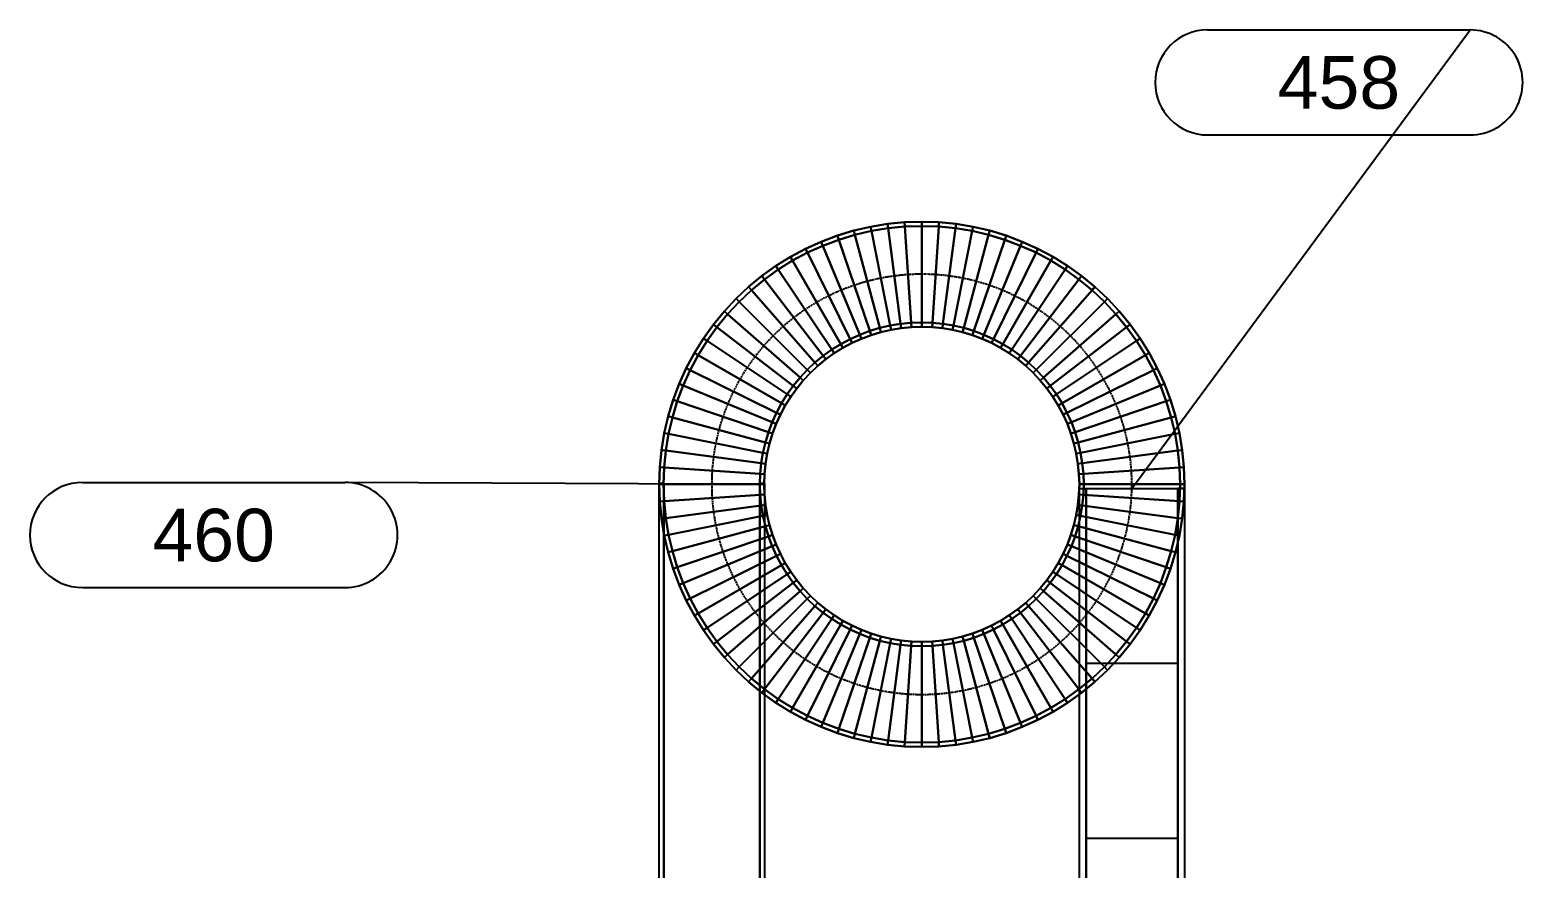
# Model space of a CAD drawing. Header units: inches. Extents: x -21257 to 11444, y 0 to 8704.
# Drawn here: x 986.1 to 1327.7, y 5463 to 5654.5 of the extents above; entities that cross this region are included whole.
import ezdxf
from ezdxf.enums import TextEntityAlignment as Align

# ---------------------------------------------------------------- set-up
doc = ezdxf.new("R2010")
doc.units = ezdxf.units.IN
doc.header["$MEASUREMENT"] = 0
doc.linetypes.add('CENTER', pattern=[0.53, 0.3, -0.1, 0.03, -0.1])
for name, color, linetype in [('400-CONV-LAYOUT', 1, 'Continuous'), ('400-CONV-NUMBERS', 1, 'Continuous'), ('HYATTACHMENT', 6, 'Continuous'), ('HYCENTERLINES', 1, 'CENTER'), ('HYFRAMES', 7, 'Continuous'), ('HYSURFACE', 7, 'Continuous')]:
    doc.layers.add(name, color=color, linetype=linetype)
doc.styles.get("Standard").update_dxf_attribs({"font": 'helvl.shx'})

# ---------------------------------------------------------------- blocks, each defined once
blk = doc.blocks.new('DCBLOCK')
at = {"linetype": 'Continuous'}
for p, q in [((-0.625, 0), (0, 0)), ((-0.625, -0.25), (0, -0.25))]:
    blk.add_line(p, q, dxfattribs=at)
for centre, start, end in [((-0.625, -0.125), 90, 269.9999), ((0, -0.125), 269.9999, 90)]:
    blk.add_arc(centre, 0.125, start, end)
blk.add_attdef('FORTNAITEM', text='', height=0.125).set_placement((-0.3125, -0.125), align=Align.MIDDLE_CENTER)
at = {"flags": 1}
blk.add_attdef('SERIALNUM', (-0.625, -0.3437), '', height=0.125, dxfattribs=at)
blk = doc.blocks.new('*U29')
at = {"layer": 'HYATTACHMENT'}
for p, q in [((59, 48, -10.5), (37, 48, -10.5)), ((0, 11), (0, -11))]:
    blk.add_line(p, q, dxfattribs=at)
at = {"layer": 'HYCENTERLINES', "color": 0}
for centre, start, end in [((0, 48, -10.5), 356.25, 0), ((0, 48, -10.06), 352.5, 356.25), ((0, 48, -9.62), 348.75, 352.5), ((0, 48, -9.19), 345, 348.75), ((0, 48, -8.75), 341.25, 345), ((0, 48, -8.31), 337.5, 341.25), ((0, 48, -7.88), 333.75, 337.5), ((0, 48, -7), 326.25, 330), ((0, 48, -7.44), 330, 333.75), ((0, 48, -6.56), 322.5, 326.25), ((0, 48, -6.12), 318.75, 322.5), ((0, 48, -5.25), 311.25, 315), ((0, 48, -5.69), 315, 318.75), ((0, 48, -4.81), 307.5, 311.25), ((0, 48, -3.94), 300, 303.75), ((0, 48, -4.38), 303.75, 307.5), ((0, 48, -2.62), 288.75, 292.5), ((0, 48, -3.06), 292.5, 296.25), ((0, 48, -3.5), 296.25, 300), ((0, 48, -0.44), 270, 273.75), ((0, 48, -0.88), 273.75, 277.5), ((0, 48, -1.31), 277.5, 281.25), ((0, 48, -1.75), 281.25, 285), ((0, 48, -2.19), 285, 288.75)]:
    blk.add_arc(centre, 48, start, end, dxfattribs=at)
at = {"layer": 'HYFRAMES', "color": 0}
mesh = blk.add_polyface(dxfattribs=at)
corners = [(0, 12, -0.31), (2.35, 12.08, -0.75), (4.7, 12.31, -1.19), (7.02, 12.69, -1.62), (9.32, 13.23, -2.06), (11.57, 13.91, -2.5), (13.78, 14.74, -2.94), (15.92, 15.71, -3.38), (18, 16.82, -3.81), (20, 18.07, -4.25), (21.92, 19.44, -4.69), (23.74, 20.93, -5.12), (25.46, 22.54, -5.56), (27.07, 24.26, -6), (28.56, 26.08, -6.44), (29.93, 28, -6.88), (31.18, 30, -7.31), (32.29, 32.08, -7.75), (33.26, 34.22, -8.19), (34.09, 36.43, -8.62), (34.77, 38.68, -9.06), (35.31, 40.98, -9.5), (35.69, 43.3, -9.94), (35.92, 45.65, -10.38), (36, 48, -10.81), (0, 11, -0.31), (2.42, 11.08, -0.75), (4.83, 11.32, -1.19), (7.22, 11.71, -1.62), (9.58, 12.26, -2.06), (11.89, 12.96, -2.5), (14.16, 13.82, -2.94), (16.36, 14.82, -3.38), (18.5, 15.96, -3.81), (20.56, 17.24, -4.25), (22.52, 18.65, -4.69), (24.4, 20.18, -5.12), (26.16, 21.84, -5.56), (27.82, 23.6, -6), (29.35, 25.48, -6.44), (30.76, 27.44, -6.88), (32.04, 29.5, -7.31), (33.18, 31.64, -7.75), (34.18, 33.84, -8.19), (35.04, 36.11, -8.62), (35.74, 38.42, -9.06), (36.29, 40.78, -9.5), (36.68, 43.17, -9.94), (36.92, 45.58, -10.38), (37, 48, -10.81), (0, 11, -2.81), (2.42, 11.08, -3.25), (4.83, 11.32, -3.69), (7.22, 11.71, -4.12), (9.58, 12.26, -4.56), (11.89, 12.96, -5), (14.16, 13.82, -5.44), (16.36, 14.82, -5.88), (18.5, 15.96, -6.31), (20.56, 17.24, -6.75), (22.52, 18.65, -7.19), (24.4, 20.18, -7.62), (26.16, 21.84, -8.06), (27.82, 23.6, -8.5), (29.35, 25.48, -8.94), (30.76, 27.44, -9.38), (32.04, 29.5, -9.81), (33.18, 31.64, -10.25), (34.18, 33.84, -10.69), (35.04, 36.11, -11.12), (35.74, 38.42, -11.56), (36.29, 40.78, -12), (36.68, 43.17, -12.44), (36.92, 45.58, -12.88), (37, 48, -13.31), (0, 12, -2.81), (2.35, 12.08, -3.25), (4.7, 12.31, -3.69), (7.02, 12.69, -4.12), (9.32, 13.23, -4.56), (11.57, 13.91, -5), (13.78, 14.74, -5.44), (15.92, 15.71, -5.88), (18, 16.82, -6.31), (20, 18.07, -6.75), (21.92, 19.44, -7.19), (23.74, 20.93, -7.62), (25.46, 22.54, -8.06), (27.07, 24.26, -8.5), (28.56, 26.08, -8.94), (29.93, 28, -9.38), (31.18, 30, -9.81), (32.29, 32.08, -10.25), (33.26, 34.22, -10.69), (34.09, 36.43, -11.12), (34.77, 38.68, -11.56), (35.31, 40.98, -12), (35.69, 43.3, -12.44), (35.92, 45.65, -12.88), (36, 48, -13.31)]
mesh.append_faces([[corners[k] for k in face] for face in [(73, 98, 99, 74), (48, 73, 74, 49), (23, 48, 49, 24)]], dxfattribs={"vtx0": -1, "color": 0})
mesh.append_faces([[corners[k] for k in face] for face in [(72, 97, 98, 73), (71, 96, 97, 72), (70, 95, 96, 71), (69, 94, 95, 70), (68, 93, 94, 69), (67, 92, 93, 68), (66, 91, 92, 67), (65, 90, 91, 66), (64, 89, 90, 65), (63, 88, 89, 64), (62, 87, 88, 63), (61, 86, 87, 62), (60, 85, 86, 61), (59, 84, 85, 60), (58, 83, 84, 59), (57, 82, 83, 58), (56, 81, 82, 57), (55, 80, 81, 56), (54, 79, 80, 55), (53, 78, 79, 54), (52, 77, 78, 53), (51, 76, 77, 52), (47, 72, 73, 48), (46, 71, 72, 47), (45, 70, 71, 46), (44, 69, 70, 45), (43, 68, 69, 44), (42, 67, 68, 43), (41, 66, 67, 42), (40, 65, 66, 41), (39, 64, 65, 40), (38, 63, 64, 39), (37, 62, 63, 38), (36, 61, 62, 37), (35, 60, 61, 36), (34, 59, 60, 35), (33, 58, 59, 34), (32, 57, 58, 33), (31, 56, 57, 32), (30, 55, 56, 31), (29, 54, 55, 30), (28, 53, 54, 29), (27, 52, 53, 28), (26, 51, 52, 27), (22, 47, 48, 23), (21, 46, 47, 22), (20, 45, 46, 21), (19, 44, 45, 20), (18, 43, 44, 19), (17, 42, 43, 18), (16, 41, 42, 17), (15, 40, 41, 16), (14, 39, 40, 15), (13, 38, 39, 14), (12, 37, 38, 13), (11, 36, 37, 12), (10, 35, 36, 11), (9, 34, 35, 10), (8, 33, 34, 9), (7, 32, 33, 8), (6, 31, 32, 7), (5, 30, 31, 6), (4, 29, 30, 5), (3, 28, 29, 4), (2, 27, 28, 3), (1, 26, 27, 2)]], dxfattribs={"vtx0": -1, "vtx2": -1, "color": 0})
mesh.append_faces([[corners[k] for k in face] for face in [(50, 75, 76, 51), (25, 50, 51, 26), (0, 25, 26, 1)]], dxfattribs={"vtx2": -1, "color": 0})
mesh = blk.add_polyface(dxfattribs=at)
corners = [(0, -12, -0.31), (3.92, -11.87, -0.75), (7.83, -11.49, -1.19), (11.71, -10.85, -1.62), (15.53, -9.96, -2.06), (19.29, -8.82, -2.5), (22.96, -7.43, -2.94), (26.54, -5.81, -3.38), (30, -3.96, -3.81), (33.33, -1.89, -4.25), (36.53, 0.4, -4.69), (39.56, 2.89, -5.12), (42.43, 5.57, -5.56), (45.11, 8.44, -6), (47.6, 11.47, -6.44), (49.89, 14.67, -6.88), (51.96, 18, -7.31), (53.81, 21.46, -7.75), (55.43, 25.04, -8.19), (56.82, 28.71, -8.62), (57.96, 32.47, -9.06), (58.85, 36.29, -9.5), (59.49, 40.17, -9.94), (59.87, 44.08, -10.38), (60, 48, -10.81), (0, -11, -0.31), (3.86, -10.87, -0.75), (7.7, -10.5, -1.19), (11.51, -9.87, -1.62), (15.27, -8.99, -2.06), (18.96, -7.87, -2.5), (22.58, -6.51, -2.94), (26.1, -4.92, -3.38), (29.5, -3.1, -3.81), (32.78, -1.06, -4.25), (35.92, 1.19, -4.69), (38.9, 3.64, -5.12), (41.72, 6.28, -5.56), (44.36, 9.1, -6), (46.81, 12.08, -6.44), (49.06, 15.22, -6.88), (51.1, 18.5, -7.31), (52.92, 21.9, -7.75), (54.51, 25.42, -8.19), (55.87, 29.04, -8.62), (56.99, 32.73, -9.06), (57.87, 36.49, -9.5), (58.5, 40.3, -9.94), (58.87, 44.14, -10.38), (59, 48, -10.81), (0, -11, -2.81), (3.86, -10.87, -3.25), (7.7, -10.5, -3.69), (11.51, -9.87, -4.12), (15.27, -8.99, -4.56), (18.96, -7.87, -5), (22.58, -6.51, -5.44), (26.1, -4.92, -5.88), (29.5, -3.1, -6.31), (32.78, -1.06, -6.75), (35.92, 1.19, -7.19), (38.9, 3.64, -7.62), (41.72, 6.28, -8.06), (44.36, 9.1, -8.5), (46.81, 12.08, -8.94), (49.06, 15.22, -9.38), (51.1, 18.5, -9.81), (52.92, 21.9, -10.25), (54.51, 25.42, -10.69), (55.87, 29.04, -11.12), (56.99, 32.73, -11.56), (57.87, 36.49, -12), (58.5, 40.3, -12.44), (58.87, 44.14, -12.88), (59, 48, -13.31), (0, -12, -2.81), (3.92, -11.87, -3.25), (7.83, -11.49, -3.69), (11.71, -10.85, -4.12), (15.53, -9.96, -4.56), (19.29, -8.82, -5), (22.96, -7.43, -5.44), (26.54, -5.81, -5.88), (30, -3.96, -6.31), (33.33, -1.89, -6.75), (36.53, 0.4, -7.19), (39.56, 2.89, -7.62), (42.43, 5.57, -8.06), (45.11, 8.44, -8.5), (47.6, 11.47, -8.94), (49.89, 14.67, -9.38), (51.96, 18, -9.81), (53.81, 21.46, -10.25), (55.43, 25.04, -10.69), (56.82, 28.71, -11.12), (57.96, 32.47, -11.56), (58.85, 36.29, -12), (59.49, 40.17, -12.44), (59.87, 44.08, -12.88), (60, 48, -13.31)]
mesh.append_faces([[corners[k] for k in face] for face in [(73, 98, 99, 74), (48, 73, 74, 49), (23, 48, 49, 24)]], dxfattribs={"vtx0": -1, "color": 0})
mesh.append_faces([[corners[k] for k in face] for face in [(72, 97, 98, 73), (71, 96, 97, 72), (70, 95, 96, 71), (69, 94, 95, 70), (68, 93, 94, 69), (67, 92, 93, 68), (66, 91, 92, 67), (65, 90, 91, 66), (64, 89, 90, 65), (63, 88, 89, 64), (62, 87, 88, 63), (61, 86, 87, 62), (60, 85, 86, 61), (59, 84, 85, 60), (58, 83, 84, 59), (57, 82, 83, 58), (56, 81, 82, 57), (55, 80, 81, 56), (54, 79, 80, 55), (53, 78, 79, 54), (52, 77, 78, 53), (51, 76, 77, 52), (47, 72, 73, 48), (46, 71, 72, 47), (45, 70, 71, 46), (44, 69, 70, 45), (43, 68, 69, 44), (42, 67, 68, 43), (41, 66, 67, 42), (40, 65, 66, 41), (39, 64, 65, 40), (38, 63, 64, 39), (37, 62, 63, 38), (36, 61, 62, 37), (35, 60, 61, 36), (34, 59, 60, 35), (33, 58, 59, 34), (32, 57, 58, 33), (31, 56, 57, 32), (30, 55, 56, 31), (29, 54, 55, 30), (28, 53, 54, 29), (27, 52, 53, 28), (26, 51, 52, 27), (22, 47, 48, 23), (21, 46, 47, 22), (20, 45, 46, 21), (19, 44, 45, 20), (18, 43, 44, 19), (17, 42, 43, 18), (16, 41, 42, 17), (15, 40, 41, 16), (14, 39, 40, 15), (13, 38, 39, 14), (12, 37, 38, 13), (11, 36, 37, 12), (10, 35, 36, 11), (9, 34, 35, 10), (8, 33, 34, 9), (7, 32, 33, 8), (6, 31, 32, 7), (5, 30, 31, 6), (4, 29, 30, 5), (3, 28, 29, 4), (2, 27, 28, 3), (1, 26, 27, 2)]], dxfattribs={"vtx0": -1, "vtx2": -1, "color": 0})
mesh.append_faces([[corners[k] for k in face] for face in [(50, 75, 76, 51), (25, 50, 51, 26), (0, 25, 26, 1)]], dxfattribs={"vtx2": -1, "color": 0})
at = {"layer": 'HYSURFACE', "color": 0}
mesh = blk.add_polyface(dxfattribs=at)
corners = [(0, 11), (2.42, 11.08, -0.44), (4.83, 11.32, -0.88), (7.22, 11.71, -1.31), (9.58, 12.26, -1.75), (11.89, 12.96, -2.19), (14.16, 13.82, -2.62), (16.36, 14.82, -3.06), (18.5, 15.96, -3.5), (20.56, 17.24, -3.94), (22.52, 18.65, -4.38), (24.4, 20.18, -4.81), (26.16, 21.84, -5.25), (27.82, 23.6, -5.69), (29.35, 25.48, -6.12), (30.76, 27.44, -6.56), (32.04, 29.5, -7), (33.18, 31.64, -7.44), (34.18, 33.84, -7.88), (35.04, 36.11, -8.31), (35.74, 38.42, -8.75), (36.29, 40.78, -9.19), (36.68, 43.17, -9.62), (36.92, 45.58, -10.06), (37, 48, -10.5), (0, -11), (3.86, -10.87, -0.44), (7.7, -10.5, -0.88), (11.51, -9.87, -1.31), (15.27, -8.99, -1.75), (18.96, -7.87, -2.19), (22.58, -6.51, -2.62), (26.1, -4.92, -3.06), (29.5, -3.1, -3.5), (32.78, -1.06, -3.94), (35.92, 1.19, -4.38), (38.9, 3.64, -4.81), (41.72, 6.28, -5.25), (44.36, 9.1, -5.69), (46.81, 12.08, -6.12), (49.06, 15.22, -6.56), (51.1, 18.5, -7), (52.92, 21.9, -7.44), (54.51, 25.42, -7.88), (55.87, 29.04, -8.31), (56.99, 32.73, -8.75), (57.87, 36.49, -9.19), (58.5, 40.3, -9.62), (58.87, 44.14, -10.06), (59, 48, -10.5)]
mesh.append_faces([[corners[k] for k in face] for face in [(23, 48, 49, 24), (22, 47, 48, 23), (21, 46, 47, 22), (20, 45, 46, 21), (19, 44, 45, 20), (18, 43, 44, 19), (17, 42, 43, 18), (16, 41, 42, 17), (15, 40, 41, 16), (14, 39, 40, 15), (13, 38, 39, 14), (12, 37, 38, 13), (11, 36, 37, 12), (10, 35, 36, 11), (9, 34, 35, 10), (8, 33, 34, 9), (7, 32, 33, 8), (6, 31, 32, 7), (5, 30, 31, 6), (4, 29, 30, 5), (3, 28, 29, 4), (2, 27, 28, 3), (1, 26, 27, 2), (0, 25, 26, 1)]], dxfattribs={"vtx0": -1, "vtx2": -1, "color": 0})
mesh = blk.add_polyface(dxfattribs=at)
corners = [(37, 48, -10.5), (37, 48, -12.44), (59, 48, -12.44), (59, 48, -10.5)]
mesh.append_faces([[corners[k] for k in face] for face in [(0, 1, 2, 3)]], dxfattribs={"vtx3": -1, "color": 0})
mesh = blk.add_polyface(dxfattribs=at)
corners = [(0, 11), (0, 11, -1.94), (0, -11, -1.94), (0, -11)]
mesh.append_faces([[corners[k] for k in face] for face in [(0, 1, 2, 3)]], dxfattribs={"vtx3": -1, "color": 0})
blk = doc.blocks.new('*U30')
at = {"layer": 'HYATTACHMENT'}
for p, q in [((59, 48, -10.5), (37, 48, -10.5)), ((0, 11), (0, -11))]:
    blk.add_line(p, q, dxfattribs=at)
at = {"layer": 'HYCENTERLINES', "color": 0}
for centre, start, end in [((0, 48, -10.5), 356.25, 0), ((0, 48, -10.06), 352.5, 356.25), ((0, 48, -9.62), 348.75, 352.5), ((0, 48, -9.19), 345, 348.75), ((0, 48, -8.75), 341.25, 345), ((0, 48, -8.31), 337.5, 341.25), ((0, 48, -7.88), 333.75, 337.5), ((0, 48, -7), 326.25, 330), ((0, 48, -7.44), 330, 333.75), ((0, 48, -6.56), 322.5, 326.25), ((0, 48, -6.12), 318.75, 322.5), ((0, 48, -5.25), 311.25, 315), ((0, 48, -5.69), 315, 318.75), ((0, 48, -4.81), 307.5, 311.25), ((0, 48, -3.94), 300, 303.75), ((0, 48, -4.38), 303.75, 307.5), ((0, 48, -2.62), 288.75, 292.5), ((0, 48, -3.06), 292.5, 296.25), ((0, 48, -3.5), 296.25, 300), ((0, 48, -0.44), 270, 273.75), ((0, 48, -0.88), 273.75, 277.5), ((0, 48, -1.31), 277.5, 281.25), ((0, 48, -1.75), 281.25, 285), ((0, 48, -2.19), 285, 288.75)]:
    blk.add_arc(centre, 48, start, end, dxfattribs=at)
at = {"layer": 'HYFRAMES', "color": 0}
mesh = blk.add_polyface(dxfattribs=at)
corners = [(0, 12, -0.31), (2.35, 12.08, -0.75), (4.7, 12.31, -1.19), (7.02, 12.69, -1.62), (9.32, 13.23, -2.06), (11.57, 13.91, -2.5), (13.78, 14.74, -2.94), (15.92, 15.71, -3.38), (18, 16.82, -3.81), (20, 18.07, -4.25), (21.92, 19.44, -4.69), (23.74, 20.93, -5.12), (25.46, 22.54, -5.56), (27.07, 24.26, -6), (28.56, 26.08, -6.44), (29.93, 28, -6.88), (31.18, 30, -7.31), (32.29, 32.08, -7.75), (33.26, 34.22, -8.19), (34.09, 36.43, -8.62), (34.77, 38.68, -9.06), (35.31, 40.98, -9.5), (35.69, 43.3, -9.94), (35.92, 45.65, -10.38), (36, 48, -10.81), (0, 11, -0.31), (2.42, 11.08, -0.75), (4.83, 11.32, -1.19), (7.22, 11.71, -1.62), (9.58, 12.26, -2.06), (11.89, 12.96, -2.5), (14.16, 13.82, -2.94), (16.36, 14.82, -3.38), (18.5, 15.96, -3.81), (20.56, 17.24, -4.25), (22.52, 18.65, -4.69), (24.4, 20.18, -5.12), (26.16, 21.84, -5.56), (27.82, 23.6, -6), (29.35, 25.48, -6.44), (30.76, 27.44, -6.88), (32.04, 29.5, -7.31), (33.18, 31.64, -7.75), (34.18, 33.84, -8.19), (35.04, 36.11, -8.62), (35.74, 38.42, -9.06), (36.29, 40.78, -9.5), (36.68, 43.17, -9.94), (36.92, 45.58, -10.38), (37, 48, -10.81), (0, 11, -2.81), (2.42, 11.08, -3.25), (4.83, 11.32, -3.69), (7.22, 11.71, -4.12), (9.58, 12.26, -4.56), (11.89, 12.96, -5), (14.16, 13.82, -5.44), (16.36, 14.82, -5.88), (18.5, 15.96, -6.31), (20.56, 17.24, -6.75), (22.52, 18.65, -7.19), (24.4, 20.18, -7.62), (26.16, 21.84, -8.06), (27.82, 23.6, -8.5), (29.35, 25.48, -8.94), (30.76, 27.44, -9.38), (32.04, 29.5, -9.81), (33.18, 31.64, -10.25), (34.18, 33.84, -10.69), (35.04, 36.11, -11.12), (35.74, 38.42, -11.56), (36.29, 40.78, -12), (36.68, 43.17, -12.44), (36.92, 45.58, -12.88), (37, 48, -13.31), (0, 12, -2.81), (2.35, 12.08, -3.25), (4.7, 12.31, -3.69), (7.02, 12.69, -4.12), (9.32, 13.23, -4.56), (11.57, 13.91, -5), (13.78, 14.74, -5.44), (15.92, 15.71, -5.88), (18, 16.82, -6.31), (20, 18.07, -6.75), (21.92, 19.44, -7.19), (23.74, 20.93, -7.62), (25.46, 22.54, -8.06), (27.07, 24.26, -8.5), (28.56, 26.08, -8.94), (29.93, 28, -9.38), (31.18, 30, -9.81), (32.29, 32.08, -10.25), (33.26, 34.22, -10.69), (34.09, 36.43, -11.12), (34.77, 38.68, -11.56), (35.31, 40.98, -12), (35.69, 43.3, -12.44), (35.92, 45.65, -12.88), (36, 48, -13.31)]
mesh.append_faces([[corners[k] for k in face] for face in [(73, 98, 99, 74), (48, 73, 74, 49), (23, 48, 49, 24)]], dxfattribs={"vtx0": -1, "color": 0})
mesh.append_faces([[corners[k] for k in face] for face in [(72, 97, 98, 73), (71, 96, 97, 72), (70, 95, 96, 71), (69, 94, 95, 70), (68, 93, 94, 69), (67, 92, 93, 68), (66, 91, 92, 67), (65, 90, 91, 66), (64, 89, 90, 65), (63, 88, 89, 64), (62, 87, 88, 63), (61, 86, 87, 62), (60, 85, 86, 61), (59, 84, 85, 60), (58, 83, 84, 59), (57, 82, 83, 58), (56, 81, 82, 57), (55, 80, 81, 56), (54, 79, 80, 55), (53, 78, 79, 54), (52, 77, 78, 53), (51, 76, 77, 52), (47, 72, 73, 48), (46, 71, 72, 47), (45, 70, 71, 46), (44, 69, 70, 45), (43, 68, 69, 44), (42, 67, 68, 43), (41, 66, 67, 42), (40, 65, 66, 41), (39, 64, 65, 40), (38, 63, 64, 39), (37, 62, 63, 38), (36, 61, 62, 37), (35, 60, 61, 36), (34, 59, 60, 35), (33, 58, 59, 34), (32, 57, 58, 33), (31, 56, 57, 32), (30, 55, 56, 31), (29, 54, 55, 30), (28, 53, 54, 29), (27, 52, 53, 28), (26, 51, 52, 27), (22, 47, 48, 23), (21, 46, 47, 22), (20, 45, 46, 21), (19, 44, 45, 20), (18, 43, 44, 19), (17, 42, 43, 18), (16, 41, 42, 17), (15, 40, 41, 16), (14, 39, 40, 15), (13, 38, 39, 14), (12, 37, 38, 13), (11, 36, 37, 12), (10, 35, 36, 11), (9, 34, 35, 10), (8, 33, 34, 9), (7, 32, 33, 8), (6, 31, 32, 7), (5, 30, 31, 6), (4, 29, 30, 5), (3, 28, 29, 4), (2, 27, 28, 3), (1, 26, 27, 2)]], dxfattribs={"vtx0": -1, "vtx2": -1, "color": 0})
mesh.append_faces([[corners[k] for k in face] for face in [(50, 75, 76, 51), (25, 50, 51, 26), (0, 25, 26, 1)]], dxfattribs={"vtx2": -1, "color": 0})
mesh = blk.add_polyface(dxfattribs=at)
corners = [(0, -12, -0.31), (3.92, -11.87, -0.75), (7.83, -11.49, -1.19), (11.71, -10.85, -1.62), (15.53, -9.96, -2.06), (19.29, -8.82, -2.5), (22.96, -7.43, -2.94), (26.54, -5.81, -3.38), (30, -3.96, -3.81), (33.33, -1.89, -4.25), (36.53, 0.4, -4.69), (39.56, 2.89, -5.12), (42.43, 5.57, -5.56), (45.11, 8.44, -6), (47.6, 11.47, -6.44), (49.89, 14.67, -6.88), (51.96, 18, -7.31), (53.81, 21.46, -7.75), (55.43, 25.04, -8.19), (56.82, 28.71, -8.62), (57.96, 32.47, -9.06), (58.85, 36.29, -9.5), (59.49, 40.17, -9.94), (59.87, 44.08, -10.38), (60, 48, -10.81), (0, -11, -0.31), (3.86, -10.87, -0.75), (7.7, -10.5, -1.19), (11.51, -9.87, -1.62), (15.27, -8.99, -2.06), (18.96, -7.87, -2.5), (22.58, -6.51, -2.94), (26.1, -4.92, -3.38), (29.5, -3.1, -3.81), (32.78, -1.06, -4.25), (35.92, 1.19, -4.69), (38.9, 3.64, -5.12), (41.72, 6.28, -5.56), (44.36, 9.1, -6), (46.81, 12.08, -6.44), (49.06, 15.22, -6.88), (51.1, 18.5, -7.31), (52.92, 21.9, -7.75), (54.51, 25.42, -8.19), (55.87, 29.04, -8.62), (56.99, 32.73, -9.06), (57.87, 36.49, -9.5), (58.5, 40.3, -9.94), (58.87, 44.14, -10.38), (59, 48, -10.81), (0, -11, -2.81), (3.86, -10.87, -3.25), (7.7, -10.5, -3.69), (11.51, -9.87, -4.12), (15.27, -8.99, -4.56), (18.96, -7.87, -5), (22.58, -6.51, -5.44), (26.1, -4.92, -5.88), (29.5, -3.1, -6.31), (32.78, -1.06, -6.75), (35.92, 1.19, -7.19), (38.9, 3.64, -7.62), (41.72, 6.28, -8.06), (44.36, 9.1, -8.5), (46.81, 12.08, -8.94), (49.06, 15.22, -9.38), (51.1, 18.5, -9.81), (52.92, 21.9, -10.25), (54.51, 25.42, -10.69), (55.87, 29.04, -11.12), (56.99, 32.73, -11.56), (57.87, 36.49, -12), (58.5, 40.3, -12.44), (58.87, 44.14, -12.88), (59, 48, -13.31), (0, -12, -2.81), (3.92, -11.87, -3.25), (7.83, -11.49, -3.69), (11.71, -10.85, -4.12), (15.53, -9.96, -4.56), (19.29, -8.82, -5), (22.96, -7.43, -5.44), (26.54, -5.81, -5.88), (30, -3.96, -6.31), (33.33, -1.89, -6.75), (36.53, 0.4, -7.19), (39.56, 2.89, -7.62), (42.43, 5.57, -8.06), (45.11, 8.44, -8.5), (47.6, 11.47, -8.94), (49.89, 14.67, -9.38), (51.96, 18, -9.81), (53.81, 21.46, -10.25), (55.43, 25.04, -10.69), (56.82, 28.71, -11.12), (57.96, 32.47, -11.56), (58.85, 36.29, -12), (59.49, 40.17, -12.44), (59.87, 44.08, -12.88), (60, 48, -13.31)]
mesh.append_faces([[corners[k] for k in face] for face in [(73, 98, 99, 74), (48, 73, 74, 49), (23, 48, 49, 24)]], dxfattribs={"vtx0": -1, "color": 0})
mesh.append_faces([[corners[k] for k in face] for face in [(72, 97, 98, 73), (71, 96, 97, 72), (70, 95, 96, 71), (69, 94, 95, 70), (68, 93, 94, 69), (67, 92, 93, 68), (66, 91, 92, 67), (65, 90, 91, 66), (64, 89, 90, 65), (63, 88, 89, 64), (62, 87, 88, 63), (61, 86, 87, 62), (60, 85, 86, 61), (59, 84, 85, 60), (58, 83, 84, 59), (57, 82, 83, 58), (56, 81, 82, 57), (55, 80, 81, 56), (54, 79, 80, 55), (53, 78, 79, 54), (52, 77, 78, 53), (51, 76, 77, 52), (47, 72, 73, 48), (46, 71, 72, 47), (45, 70, 71, 46), (44, 69, 70, 45), (43, 68, 69, 44), (42, 67, 68, 43), (41, 66, 67, 42), (40, 65, 66, 41), (39, 64, 65, 40), (38, 63, 64, 39), (37, 62, 63, 38), (36, 61, 62, 37), (35, 60, 61, 36), (34, 59, 60, 35), (33, 58, 59, 34), (32, 57, 58, 33), (31, 56, 57, 32), (30, 55, 56, 31), (29, 54, 55, 30), (28, 53, 54, 29), (27, 52, 53, 28), (26, 51, 52, 27), (22, 47, 48, 23), (21, 46, 47, 22), (20, 45, 46, 21), (19, 44, 45, 20), (18, 43, 44, 19), (17, 42, 43, 18), (16, 41, 42, 17), (15, 40, 41, 16), (14, 39, 40, 15), (13, 38, 39, 14), (12, 37, 38, 13), (11, 36, 37, 12), (10, 35, 36, 11), (9, 34, 35, 10), (8, 33, 34, 9), (7, 32, 33, 8), (6, 31, 32, 7), (5, 30, 31, 6), (4, 29, 30, 5), (3, 28, 29, 4), (2, 27, 28, 3), (1, 26, 27, 2)]], dxfattribs={"vtx0": -1, "vtx2": -1, "color": 0})
mesh.append_faces([[corners[k] for k in face] for face in [(50, 75, 76, 51), (25, 50, 51, 26), (0, 25, 26, 1)]], dxfattribs={"vtx2": -1, "color": 0})
at = {"layer": 'HYSURFACE', "color": 0}
mesh = blk.add_polyface(dxfattribs=at)
corners = [(0, 11), (2.42, 11.08, -0.44), (4.83, 11.32, -0.88), (7.22, 11.71, -1.31), (9.58, 12.26, -1.75), (11.89, 12.96, -2.19), (14.16, 13.82, -2.62), (16.36, 14.82, -3.06), (18.5, 15.96, -3.5), (20.56, 17.24, -3.94), (22.52, 18.65, -4.38), (24.4, 20.18, -4.81), (26.16, 21.84, -5.25), (27.82, 23.6, -5.69), (29.35, 25.48, -6.12), (30.76, 27.44, -6.56), (32.04, 29.5, -7), (33.18, 31.64, -7.44), (34.18, 33.84, -7.88), (35.04, 36.11, -8.31), (35.74, 38.42, -8.75), (36.29, 40.78, -9.19), (36.68, 43.17, -9.62), (36.92, 45.58, -10.06), (37, 48, -10.5), (0, -11), (3.86, -10.87, -0.44), (7.7, -10.5, -0.88), (11.51, -9.87, -1.31), (15.27, -8.99, -1.75), (18.96, -7.87, -2.19), (22.58, -6.51, -2.62), (26.1, -4.92, -3.06), (29.5, -3.1, -3.5), (32.78, -1.06, -3.94), (35.92, 1.19, -4.38), (38.9, 3.64, -4.81), (41.72, 6.28, -5.25), (44.36, 9.1, -5.69), (46.81, 12.08, -6.12), (49.06, 15.22, -6.56), (51.1, 18.5, -7), (52.92, 21.9, -7.44), (54.51, 25.42, -7.88), (55.87, 29.04, -8.31), (56.99, 32.73, -8.75), (57.87, 36.49, -9.19), (58.5, 40.3, -9.62), (58.87, 44.14, -10.06), (59, 48, -10.5)]
mesh.append_faces([[corners[k] for k in face] for face in [(23, 48, 49, 24), (22, 47, 48, 23), (21, 46, 47, 22), (20, 45, 46, 21), (19, 44, 45, 20), (18, 43, 44, 19), (17, 42, 43, 18), (16, 41, 42, 17), (15, 40, 41, 16), (14, 39, 40, 15), (13, 38, 39, 14), (12, 37, 38, 13), (11, 36, 37, 12), (10, 35, 36, 11), (9, 34, 35, 10), (8, 33, 34, 9), (7, 32, 33, 8), (6, 31, 32, 7), (5, 30, 31, 6), (4, 29, 30, 5), (3, 28, 29, 4), (2, 27, 28, 3), (1, 26, 27, 2), (0, 25, 26, 1)]], dxfattribs={"vtx0": -1, "vtx2": -1, "color": 0})
mesh = blk.add_polyface(dxfattribs=at)
corners = [(37, 48, -10.5), (37, 48, -12.44), (59, 48, -12.44), (59, 48, -10.5)]
mesh.append_faces([[corners[k] for k in face] for face in [(0, 1, 2, 3)]], dxfattribs={"vtx3": -1, "color": 0})
mesh = blk.add_polyface(dxfattribs=at)
corners = [(0, 11), (0, 11, -1.94), (0, -11, -1.94), (0, -11)]
mesh.append_faces([[corners[k] for k in face] for face in [(0, 1, 2, 3)]], dxfattribs={"vtx3": -1, "color": 0})
blk = doc.blocks.new('*U31')
at = {"layer": 'HYATTACHMENT'}
for p, q in [((59, 48, -10.5), (37, 48, -10.5)), ((0, 11), (0, -11))]:
    blk.add_line(p, q, dxfattribs=at)
at = {"layer": 'HYCENTERLINES', "color": 0}
for centre, start, end in [((0, 48, -10.5), 356.25, 0), ((0, 48, -10.06), 352.5, 356.25), ((0, 48, -9.62), 348.75, 352.5), ((0, 48, -9.19), 345, 348.75), ((0, 48, -8.75), 341.25, 345), ((0, 48, -8.31), 337.5, 341.25), ((0, 48, -7.88), 333.75, 337.5), ((0, 48, -7), 326.25, 330), ((0, 48, -7.44), 330, 333.75), ((0, 48, -6.56), 322.5, 326.25), ((0, 48, -6.12), 318.75, 322.5), ((0, 48, -5.25), 311.25, 315), ((0, 48, -5.69), 315, 318.75), ((0, 48, -4.81), 307.5, 311.25), ((0, 48, -3.94), 300, 303.75), ((0, 48, -4.38), 303.75, 307.5), ((0, 48, -2.62), 288.75, 292.5), ((0, 48, -3.06), 292.5, 296.25), ((0, 48, -3.5), 296.25, 300), ((0, 48, -0.44), 270, 273.75), ((0, 48, -0.88), 273.75, 277.5), ((0, 48, -1.31), 277.5, 281.25), ((0, 48, -1.75), 281.25, 285), ((0, 48, -2.19), 285, 288.75)]:
    blk.add_arc(centre, 48, start, end, dxfattribs=at)
at = {"layer": 'HYFRAMES', "color": 0}
mesh = blk.add_polyface(dxfattribs=at)
corners = [(0, 12, -0.31), (2.35, 12.08, -0.75), (4.7, 12.31, -1.19), (7.02, 12.69, -1.62), (9.32, 13.23, -2.06), (11.57, 13.91, -2.5), (13.78, 14.74, -2.94), (15.92, 15.71, -3.38), (18, 16.82, -3.81), (20, 18.07, -4.25), (21.92, 19.44, -4.69), (23.74, 20.93, -5.12), (25.46, 22.54, -5.56), (27.07, 24.26, -6), (28.56, 26.08, -6.44), (29.93, 28, -6.88), (31.18, 30, -7.31), (32.29, 32.08, -7.75), (33.26, 34.22, -8.19), (34.09, 36.43, -8.62), (34.77, 38.68, -9.06), (35.31, 40.98, -9.5), (35.69, 43.3, -9.94), (35.92, 45.65, -10.38), (36, 48, -10.81), (0, 11, -0.31), (2.42, 11.08, -0.75), (4.83, 11.32, -1.19), (7.22, 11.71, -1.62), (9.58, 12.26, -2.06), (11.89, 12.96, -2.5), (14.16, 13.82, -2.94), (16.36, 14.82, -3.38), (18.5, 15.96, -3.81), (20.56, 17.24, -4.25), (22.52, 18.65, -4.69), (24.4, 20.18, -5.12), (26.16, 21.84, -5.56), (27.82, 23.6, -6), (29.35, 25.48, -6.44), (30.76, 27.44, -6.88), (32.04, 29.5, -7.31), (33.18, 31.64, -7.75), (34.18, 33.84, -8.19), (35.04, 36.11, -8.62), (35.74, 38.42, -9.06), (36.29, 40.78, -9.5), (36.68, 43.17, -9.94), (36.92, 45.58, -10.38), (37, 48, -10.81), (0, 11, -2.81), (2.42, 11.08, -3.25), (4.83, 11.32, -3.69), (7.22, 11.71, -4.12), (9.58, 12.26, -4.56), (11.89, 12.96, -5), (14.16, 13.82, -5.44), (16.36, 14.82, -5.88), (18.5, 15.96, -6.31), (20.56, 17.24, -6.75), (22.52, 18.65, -7.19), (24.4, 20.18, -7.62), (26.16, 21.84, -8.06), (27.82, 23.6, -8.5), (29.35, 25.48, -8.94), (30.76, 27.44, -9.38), (32.04, 29.5, -9.81), (33.18, 31.64, -10.25), (34.18, 33.84, -10.69), (35.04, 36.11, -11.12), (35.74, 38.42, -11.56), (36.29, 40.78, -12), (36.68, 43.17, -12.44), (36.92, 45.58, -12.88), (37, 48, -13.31), (0, 12, -2.81), (2.35, 12.08, -3.25), (4.7, 12.31, -3.69), (7.02, 12.69, -4.12), (9.32, 13.23, -4.56), (11.57, 13.91, -5), (13.78, 14.74, -5.44), (15.92, 15.71, -5.88), (18, 16.82, -6.31), (20, 18.07, -6.75), (21.92, 19.44, -7.19), (23.74, 20.93, -7.62), (25.46, 22.54, -8.06), (27.07, 24.26, -8.5), (28.56, 26.08, -8.94), (29.93, 28, -9.38), (31.18, 30, -9.81), (32.29, 32.08, -10.25), (33.26, 34.22, -10.69), (34.09, 36.43, -11.12), (34.77, 38.68, -11.56), (35.31, 40.98, -12), (35.69, 43.3, -12.44), (35.92, 45.65, -12.88), (36, 48, -13.31)]
mesh.append_faces([[corners[k] for k in face] for face in [(73, 98, 99, 74), (48, 73, 74, 49), (23, 48, 49, 24)]], dxfattribs={"vtx0": -1, "color": 0})
mesh.append_faces([[corners[k] for k in face] for face in [(72, 97, 98, 73), (71, 96, 97, 72), (70, 95, 96, 71), (69, 94, 95, 70), (68, 93, 94, 69), (67, 92, 93, 68), (66, 91, 92, 67), (65, 90, 91, 66), (64, 89, 90, 65), (63, 88, 89, 64), (62, 87, 88, 63), (61, 86, 87, 62), (60, 85, 86, 61), (59, 84, 85, 60), (58, 83, 84, 59), (57, 82, 83, 58), (56, 81, 82, 57), (55, 80, 81, 56), (54, 79, 80, 55), (53, 78, 79, 54), (52, 77, 78, 53), (51, 76, 77, 52), (47, 72, 73, 48), (46, 71, 72, 47), (45, 70, 71, 46), (44, 69, 70, 45), (43, 68, 69, 44), (42, 67, 68, 43), (41, 66, 67, 42), (40, 65, 66, 41), (39, 64, 65, 40), (38, 63, 64, 39), (37, 62, 63, 38), (36, 61, 62, 37), (35, 60, 61, 36), (34, 59, 60, 35), (33, 58, 59, 34), (32, 57, 58, 33), (31, 56, 57, 32), (30, 55, 56, 31), (29, 54, 55, 30), (28, 53, 54, 29), (27, 52, 53, 28), (26, 51, 52, 27), (22, 47, 48, 23), (21, 46, 47, 22), (20, 45, 46, 21), (19, 44, 45, 20), (18, 43, 44, 19), (17, 42, 43, 18), (16, 41, 42, 17), (15, 40, 41, 16), (14, 39, 40, 15), (13, 38, 39, 14), (12, 37, 38, 13), (11, 36, 37, 12), (10, 35, 36, 11), (9, 34, 35, 10), (8, 33, 34, 9), (7, 32, 33, 8), (6, 31, 32, 7), (5, 30, 31, 6), (4, 29, 30, 5), (3, 28, 29, 4), (2, 27, 28, 3), (1, 26, 27, 2)]], dxfattribs={"vtx0": -1, "vtx2": -1, "color": 0})
mesh.append_faces([[corners[k] for k in face] for face in [(50, 75, 76, 51), (25, 50, 51, 26), (0, 25, 26, 1)]], dxfattribs={"vtx2": -1, "color": 0})
mesh = blk.add_polyface(dxfattribs=at)
corners = [(0, -12, -0.31), (3.92, -11.87, -0.75), (7.83, -11.49, -1.19), (11.71, -10.85, -1.62), (15.53, -9.96, -2.06), (19.29, -8.82, -2.5), (22.96, -7.43, -2.94), (26.54, -5.81, -3.38), (30, -3.96, -3.81), (33.33, -1.89, -4.25), (36.53, 0.4, -4.69), (39.56, 2.89, -5.12), (42.43, 5.57, -5.56), (45.11, 8.44, -6), (47.6, 11.47, -6.44), (49.89, 14.67, -6.88), (51.96, 18, -7.31), (53.81, 21.46, -7.75), (55.43, 25.04, -8.19), (56.82, 28.71, -8.62), (57.96, 32.47, -9.06), (58.85, 36.29, -9.5), (59.49, 40.17, -9.94), (59.87, 44.08, -10.38), (60, 48, -10.81), (0, -11, -0.31), (3.86, -10.87, -0.75), (7.7, -10.5, -1.19), (11.51, -9.87, -1.62), (15.27, -8.99, -2.06), (18.96, -7.87, -2.5), (22.58, -6.51, -2.94), (26.1, -4.92, -3.38), (29.5, -3.1, -3.81), (32.78, -1.06, -4.25), (35.92, 1.19, -4.69), (38.9, 3.64, -5.12), (41.72, 6.28, -5.56), (44.36, 9.1, -6), (46.81, 12.08, -6.44), (49.06, 15.22, -6.88), (51.1, 18.5, -7.31), (52.92, 21.9, -7.75), (54.51, 25.42, -8.19), (55.87, 29.04, -8.62), (56.99, 32.73, -9.06), (57.87, 36.49, -9.5), (58.5, 40.3, -9.94), (58.87, 44.14, -10.38), (59, 48, -10.81), (0, -11, -2.81), (3.86, -10.87, -3.25), (7.7, -10.5, -3.69), (11.51, -9.87, -4.12), (15.27, -8.99, -4.56), (18.96, -7.87, -5), (22.58, -6.51, -5.44), (26.1, -4.92, -5.88), (29.5, -3.1, -6.31), (32.78, -1.06, -6.75), (35.92, 1.19, -7.19), (38.9, 3.64, -7.62), (41.72, 6.28, -8.06), (44.36, 9.1, -8.5), (46.81, 12.08, -8.94), (49.06, 15.22, -9.38), (51.1, 18.5, -9.81), (52.92, 21.9, -10.25), (54.51, 25.42, -10.69), (55.87, 29.04, -11.12), (56.99, 32.73, -11.56), (57.87, 36.49, -12), (58.5, 40.3, -12.44), (58.87, 44.14, -12.88), (59, 48, -13.31), (0, -12, -2.81), (3.92, -11.87, -3.25), (7.83, -11.49, -3.69), (11.71, -10.85, -4.12), (15.53, -9.96, -4.56), (19.29, -8.82, -5), (22.96, -7.43, -5.44), (26.54, -5.81, -5.88), (30, -3.96, -6.31), (33.33, -1.89, -6.75), (36.53, 0.4, -7.19), (39.56, 2.89, -7.62), (42.43, 5.57, -8.06), (45.11, 8.44, -8.5), (47.6, 11.47, -8.94), (49.89, 14.67, -9.38), (51.96, 18, -9.81), (53.81, 21.46, -10.25), (55.43, 25.04, -10.69), (56.82, 28.71, -11.12), (57.96, 32.47, -11.56), (58.85, 36.29, -12), (59.49, 40.17, -12.44), (59.87, 44.08, -12.88), (60, 48, -13.31)]
mesh.append_faces([[corners[k] for k in face] for face in [(73, 98, 99, 74), (48, 73, 74, 49), (23, 48, 49, 24)]], dxfattribs={"vtx0": -1, "color": 0})
mesh.append_faces([[corners[k] for k in face] for face in [(72, 97, 98, 73), (71, 96, 97, 72), (70, 95, 96, 71), (69, 94, 95, 70), (68, 93, 94, 69), (67, 92, 93, 68), (66, 91, 92, 67), (65, 90, 91, 66), (64, 89, 90, 65), (63, 88, 89, 64), (62, 87, 88, 63), (61, 86, 87, 62), (60, 85, 86, 61), (59, 84, 85, 60), (58, 83, 84, 59), (57, 82, 83, 58), (56, 81, 82, 57), (55, 80, 81, 56), (54, 79, 80, 55), (53, 78, 79, 54), (52, 77, 78, 53), (51, 76, 77, 52), (47, 72, 73, 48), (46, 71, 72, 47), (45, 70, 71, 46), (44, 69, 70, 45), (43, 68, 69, 44), (42, 67, 68, 43), (41, 66, 67, 42), (40, 65, 66, 41), (39, 64, 65, 40), (38, 63, 64, 39), (37, 62, 63, 38), (36, 61, 62, 37), (35, 60, 61, 36), (34, 59, 60, 35), (33, 58, 59, 34), (32, 57, 58, 33), (31, 56, 57, 32), (30, 55, 56, 31), (29, 54, 55, 30), (28, 53, 54, 29), (27, 52, 53, 28), (26, 51, 52, 27), (22, 47, 48, 23), (21, 46, 47, 22), (20, 45, 46, 21), (19, 44, 45, 20), (18, 43, 44, 19), (17, 42, 43, 18), (16, 41, 42, 17), (15, 40, 41, 16), (14, 39, 40, 15), (13, 38, 39, 14), (12, 37, 38, 13), (11, 36, 37, 12), (10, 35, 36, 11), (9, 34, 35, 10), (8, 33, 34, 9), (7, 32, 33, 8), (6, 31, 32, 7), (5, 30, 31, 6), (4, 29, 30, 5), (3, 28, 29, 4), (2, 27, 28, 3), (1, 26, 27, 2)]], dxfattribs={"vtx0": -1, "vtx2": -1, "color": 0})
mesh.append_faces([[corners[k] for k in face] for face in [(50, 75, 76, 51), (25, 50, 51, 26), (0, 25, 26, 1)]], dxfattribs={"vtx2": -1, "color": 0})
at = {"layer": 'HYSURFACE', "color": 0}
mesh = blk.add_polyface(dxfattribs=at)
corners = [(0, 11), (2.42, 11.08, -0.44), (4.83, 11.32, -0.88), (7.22, 11.71, -1.31), (9.58, 12.26, -1.75), (11.89, 12.96, -2.19), (14.16, 13.82, -2.62), (16.36, 14.82, -3.06), (18.5, 15.96, -3.5), (20.56, 17.24, -3.94), (22.52, 18.65, -4.38), (24.4, 20.18, -4.81), (26.16, 21.84, -5.25), (27.82, 23.6, -5.69), (29.35, 25.48, -6.12), (30.76, 27.44, -6.56), (32.04, 29.5, -7), (33.18, 31.64, -7.44), (34.18, 33.84, -7.88), (35.04, 36.11, -8.31), (35.74, 38.42, -8.75), (36.29, 40.78, -9.19), (36.68, 43.17, -9.62), (36.92, 45.58, -10.06), (37, 48, -10.5), (0, -11), (3.86, -10.87, -0.44), (7.7, -10.5, -0.88), (11.51, -9.87, -1.31), (15.27, -8.99, -1.75), (18.96, -7.87, -2.19), (22.58, -6.51, -2.62), (26.1, -4.92, -3.06), (29.5, -3.1, -3.5), (32.78, -1.06, -3.94), (35.92, 1.19, -4.38), (38.9, 3.64, -4.81), (41.72, 6.28, -5.25), (44.36, 9.1, -5.69), (46.81, 12.08, -6.12), (49.06, 15.22, -6.56), (51.1, 18.5, -7), (52.92, 21.9, -7.44), (54.51, 25.42, -7.88), (55.87, 29.04, -8.31), (56.99, 32.73, -8.75), (57.87, 36.49, -9.19), (58.5, 40.3, -9.62), (58.87, 44.14, -10.06), (59, 48, -10.5)]
mesh.append_faces([[corners[k] for k in face] for face in [(23, 48, 49, 24), (22, 47, 48, 23), (21, 46, 47, 22), (20, 45, 46, 21), (19, 44, 45, 20), (18, 43, 44, 19), (17, 42, 43, 18), (16, 41, 42, 17), (15, 40, 41, 16), (14, 39, 40, 15), (13, 38, 39, 14), (12, 37, 38, 13), (11, 36, 37, 12), (10, 35, 36, 11), (9, 34, 35, 10), (8, 33, 34, 9), (7, 32, 33, 8), (6, 31, 32, 7), (5, 30, 31, 6), (4, 29, 30, 5), (3, 28, 29, 4), (2, 27, 28, 3), (1, 26, 27, 2), (0, 25, 26, 1)]], dxfattribs={"vtx0": -1, "vtx2": -1, "color": 0})
mesh = blk.add_polyface(dxfattribs=at)
corners = [(37, 48, -10.5), (37, 48, -12.44), (59, 48, -12.44), (59, 48, -10.5)]
mesh.append_faces([[corners[k] for k in face] for face in [(0, 1, 2, 3)]], dxfattribs={"vtx3": -1, "color": 0})
mesh = blk.add_polyface(dxfattribs=at)
corners = [(0, 11), (0, 11, -1.94), (0, -11, -1.94), (0, -11)]
mesh.append_faces([[corners[k] for k in face] for face in [(0, 1, 2, 3)]], dxfattribs={"vtx3": -1, "color": 0})

msp = doc.modelspace()

# ---------------------------------------------------------------- linework, layer by layer
at = {"layer": '400-CONV-LAYOUT', "linetype": 'Continuous'}
for p, q in [((1225.9, 5549.77, 216), (1227.4, 5549.77, 216)), ((1225.9, 5549.77, 209.5), (1227.4, 5549.77, 209.5)), ((1227.4, 5549.77, 209.5), (1227.4, 5549.77, 216)), ((1249.9, 5549.77, 216), (1248.4, 5549.77, 216)), ((1248.4, 5549.77, 216), (1248.4, 5549.77, 209.5)), ((1248.4, 5549.77, 209.5), (1249.9, 5549.77, 209.5)), ((1248.4, 5509.77, 216), (1227.4, 5509.77, 216)), ((1248.4, 5469.77, 216), (1227.4, 5469.77, 216))]:
    msp.add_line(p, q, dxfattribs=at)
at = {"layer": '400-CONV-LAYOUT', "invisible_edges": 15}
for points in [[(1204.58, 5607.94, 213.5), (1188.85, 5609.76, 213.5), (1188.87, 5608.76, 213.5), (1204.34, 5606.97, 213.5)], [(1204.58, 5607.94, 216), (1188.85, 5609.76, 216), (1188.87, 5608.76, 216), (1204.34, 5606.97, 216)], [(1198.95, 5585.64, 216), (1189.25, 5586.76, 216), (1188.87, 5608.76, 216), (1204.34, 5606.97, 216)], [(1198.71, 5584.67, 213.5), (1189.27, 5585.76, 213.5), (1189.25, 5586.76, 213.5), (1198.95, 5585.64, 213.5)], [(1198.71, 5584.67, 216), (1189.27, 5585.76, 216), (1189.25, 5586.76, 216), (1198.95, 5585.64, 216)], [(1226.9, 5549.77, 216), (1225.61, 5559.45, 216), (1246.84, 5565.2, 216), (1248.9, 5549.77, 216)], [(1226.9, 5549.77, 216), (1225.61, 5559.45, 216), (1246.84, 5565.2, 216), (1248.9, 5549.77, 216)], [(1226.9, 5549.77, 216), (1225.61, 5559.45, 216), (1246.84, 5565.2, 216), (1248.9, 5549.77, 216)], [(1249.9, 5549.77, 216), (1247.81, 5565.47, 216), (1246.84, 5565.2, 216), (1248.9, 5549.77, 216)], [(1249.9, 5549.77, 213.5), (1247.81, 5565.47, 213.5), (1246.84, 5565.2, 213.5), (1248.9, 5549.77, 213.5)], [(1249.9, 5549.77, 216), (1247.81, 5565.47, 216), (1246.84, 5565.2, 216), (1248.9, 5549.77, 216)], [(1249.9, 5549.77, 213.5), (1247.81, 5565.47, 213.5), (1246.84, 5565.2, 213.5), (1248.9, 5549.77, 213.5)], [(1249.9, 5549.77, 216), (1247.81, 5565.47, 216), (1246.84, 5565.2, 216), (1248.9, 5549.77, 216)], [(1249.9, 5549.77, 213.5), (1247.81, 5565.47, 213.5), (1246.84, 5565.2, 213.5), (1248.9, 5549.77, 213.5)], [(1225.9, 5549.77, 216), (1224.64, 5559.19, 216), (1225.61, 5559.45, 216), (1226.9, 5549.77, 216)], [(1225.9, 5549.77, 213.5), (1224.64, 5559.19, 213.5), (1225.61, 5559.45, 213.5), (1226.9, 5549.77, 213.5)], [(1225.9, 5549.77, 216), (1224.64, 5559.19, 216), (1225.61, 5559.45, 216), (1226.9, 5549.77, 216)], [(1225.9, 5549.77, 213.5), (1224.64, 5559.19, 213.5), (1225.61, 5559.45, 213.5), (1226.9, 5549.77, 213.5)], [(1225.9, 5549.77, 216), (1224.64, 5559.19, 216), (1225.61, 5559.45, 216), (1226.9, 5549.77, 216)], [(1225.9, 5549.77, 213.5), (1224.64, 5559.19, 213.5), (1225.61, 5559.45, 213.5), (1226.9, 5549.77, 213.5)]]:
    msp.add_3dface(points, dxfattribs=at)
at = {"layer": '400-CONV-LAYOUT'}
for points in [[(1130.9, 5550.71, 36), (1130.9, 5550.85, 33.5), (1129.9, 5550.85, 33.5), (1129.9, 5550.71, 36)], [(1130.9, 5550.85, 33.5), (1130.9, 5443.01, 27.5), (1129.9, 5443.01, 27.5), (1129.9, 5550.85, 33.5)], [(1130.9, 5550.71, 36), (1130.9, 5442.88, 30), (1129.9, 5442.88, 30), (1129.9, 5550.71, 36)], [(1130.9, 5550.71, 36), (1130.9, 5442.88, 30), (1130.9, 5443.01, 27.5), (1130.9, 5550.85, 33.5)], [(1152.9, 5550.71, 36), (1152.9, 5442.88, 30), (1130.9, 5442.88, 30), (1130.9, 5550.71, 36)], [(1153.9, 5550.71, 36), (1153.9, 5550.85, 33.5), (1152.9, 5550.85, 33.5), (1152.9, 5550.71, 36)], [(1152.9, 5550.71, 36), (1152.9, 5442.88, 30), (1152.9, 5443.01, 27.5), (1152.9, 5550.85, 33.5)], [(1153.9, 5550.85, 33.5), (1153.9, 5443.01, 27.5), (1152.9, 5443.01, 27.5), (1152.9, 5550.85, 33.5)], [(1153.9, 5550.71, 36), (1153.9, 5442.88, 30), (1152.9, 5442.88, 30), (1152.9, 5550.71, 36)], [(1225.9, 5069.77, 209.5), (1225.9, 5549.77, 209.5), (1227.4, 5549.77, 209.5), (1227.4, 5069.77, 209.5)], [(1225.9, 5069.77, 216), (1225.9, 5549.77, 216), (1227.4, 5549.77, 216), (1227.4, 5069.77, 216)], [(1227.4, 5069.77, 216), (1227.4, 5549.77, 216), (1248.4, 5549.77, 216), (1248.4, 5069.77, 216)], [(1227.4, 5069.77, 216), (1227.4, 5549.77, 216), (1227.4, 5549.77, 209.5), (1227.4, 5069.77, 209.5)], [(1248.4, 5069.77, 216), (1248.4, 5549.77, 216), (1248.4, 5549.77, 209.5), (1248.4, 5069.77, 209.5)], [(1248.4, 5069.77, 209.5), (1248.4, 5549.77, 209.5), (1249.9, 5549.77, 209.5), (1249.9, 5069.77, 209.5)], [(1248.4, 5069.77, 216), (1248.4, 5549.77, 216), (1249.9, 5549.77, 216), (1249.9, 5069.77, 216)]]:
    msp.add_3dface(points, dxfattribs=at)
at = {"layer": '400-CONV-NUMBERS', "linetype": 'Continuous'}
for p, q in [((1237.9, 5549.77, 216), (1315.18, 5654.51, 360)), ((1141.9, 5550.71, 36), (1058.09, 5551.11, 360))]:
    msp.add_line(p, q, dxfattribs=at)

# ---------------------------------------------------------------- block references
at = {"layer": '400-CONV-LAYOUT'}
for name, p, rotation in [('*U31', (1189.87, 5598.7, 136.5), 180), ('*U30', (1237.87, 5550.7, 2.81), 90), ('*U29', (1141.87, 5550.7, 210), 270)]:
    msp.add_blockref(name, p, dxfattribs=dict(at, rotation=rotation))
msp.add_blockref('*U30', (1189.87, 5502.7, 199.5), dxfattribs=at)
at = {"layer": '400-CONV-NUMBERS', "xscale": 96, "yscale": 96, "zscale": 96}
for p, values in [((1315.18, 5654.51, 360), {'FORTNAITEM': '458'}), ((1058.09, 5551.11, 360), {'FORTNAITEM': '460'})]:
    msp.add_blockref('DCBLOCK', p, dxfattribs=at).add_auto_attribs(values)

doc.saveas('drawing.dxf')
